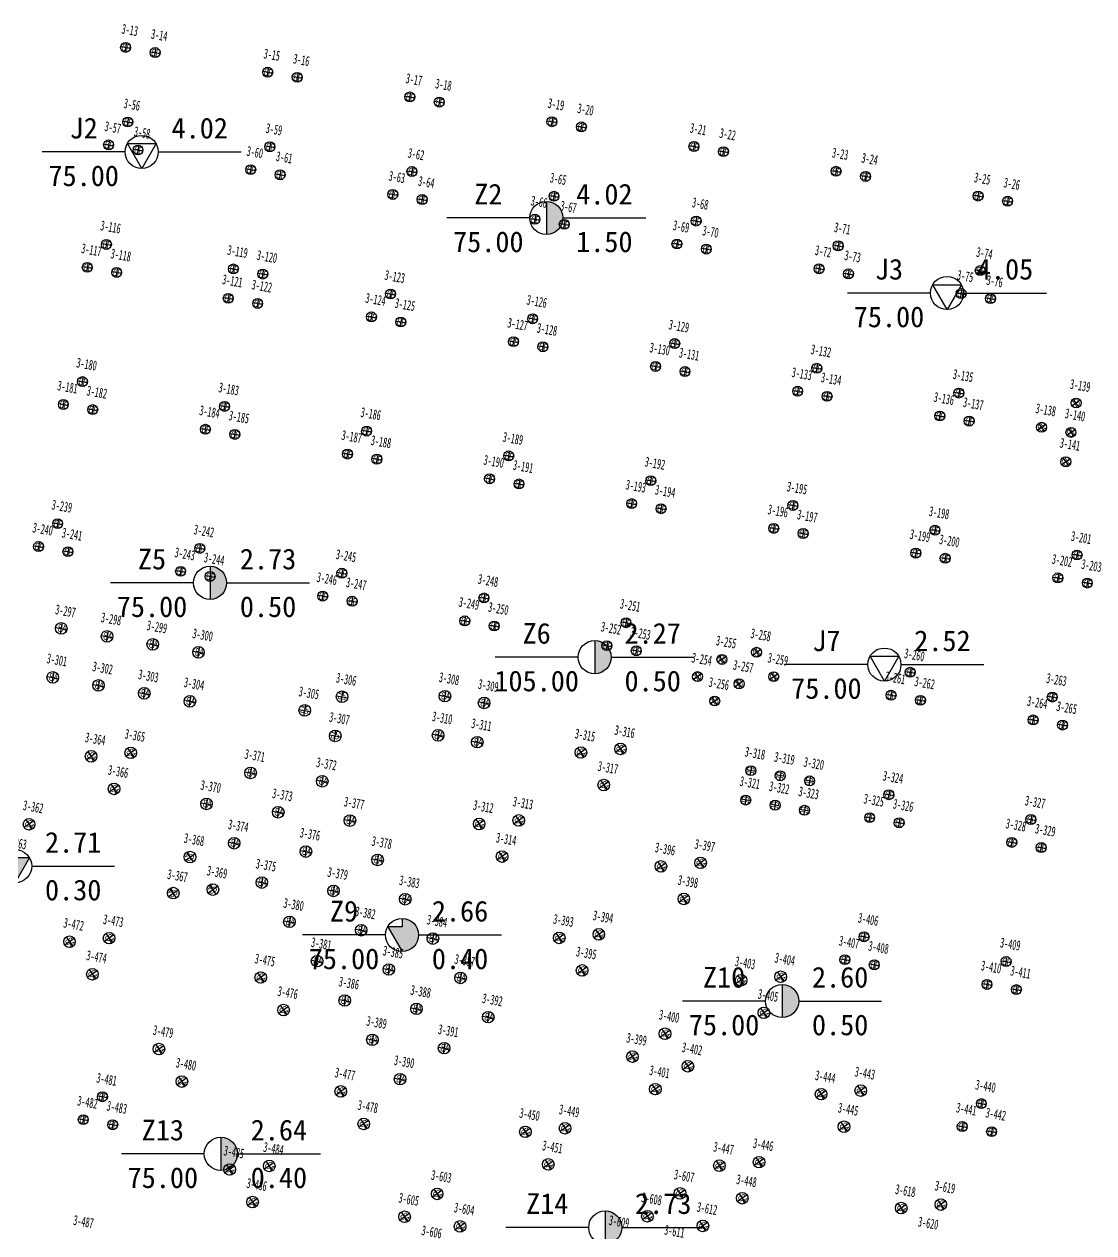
# Model space of a CAD drawing. Header units: millimetres. Extents: x 274830 to 6381169, y -2686084 to 432211.
# Drawn here: x 274893.4 to 274957.9, y 143277.1 to 143350.1 of the extents above; entities that cross this region are included whole.
import ezdxf
from ezdxf.enums import TextEntityAlignment as Align

# ---------------------------------------------------------------- set-up
doc = ezdxf.new("R2010")
doc.units = ezdxf.units.MM
doc.linetypes.add('DASHED2', pattern=[0.375, 0.25, -0.125])
for name, color, linetype, lineweight in [('_0', 7, 'Continuous', 9), ('S-WALL-TEXT', 2, 'Continuous', 35), ('ZBH', 3, 'DASHED2', 20)]:
    doc.layers.add(name, color=color, linetype=linetype, lineweight=lineweight)
doc.layers.add('HOLE', color=1, linetype='Continuous')
doc.layers.add('S-FUND-PILE', color=11, linetype='Continuous')
doc.styles.add('ST', font='')
doc.styles.add('测量', font='', dxfattribs={"width": 0.5, "height": 600})
doc.styles.add('黑体', font='', dxfattribs={"width": 0.8})
doc.styles.get('ST').set_extended_font_data('SimSun')
doc.styles.get('测量').set_extended_font_data('SimSun')
doc.styles.get('黑体').set_extended_font_data('Microsoft YaHei')

# ---------------------------------------------------------------- blocks, each defined once
blk = doc.blocks.new('156516')
at = {"layer": 'S-FUND-PILE'}
for p, q in [((-36000, -58202), (-35400, -58202)), ((-35700, -57902), (-35700, -58502)), ((-34194, -58202), (-33594, -58202)), ((-33894, -57902), (-33894, -58502)), ((-27300, -58202), (-26700, -58202)), ((-27000, -57902), (-27000, -58502)), ((-25494, -58202), (-24894, -58202)), ((-25194, -57902), (-25194, -58502)), ((-18600, -58202), (-18000, -58202)), ((-18300, -57902), (-18300, -58502)), ((-16794, -58202), (-16194, -58202)), ((-16494, -57902), (-16494, -58502)), ((-9900, -58202), (-9300, -58202)), ((-9600, -57902), (-9600, -58502)), ((-8094, -58202), (-7494, -58202)), ((-7794, -57902), (-7794, -58502)), ((-1200, -58202), (-600, -58202)), ((-900, -57902), (-900, -58502)), ((606, -58202), (1206, -58202)), ((906, -57902), (906, -58502)), ((7500, -58202), (8100, -58202)), ((7800, -57902), (7800, -58502)), ((9306, -58202), (9906, -58202)), ((9606, -57902), (9606, -58502)), ((16200, -58202), (16800, -58202)), ((16500, -57902), (16500, -58502)), ((18006, -58202), (18606, -58202)), ((18306, -57902), (18306, -58502)), ((-35100, -62612), (-34500, -62612)), ((-34800, -62312), (-34800, -62912)), ((-26400, -62612), (-25800, -62612)), ((-26100, -62312), (-26100, -62912)), ((-17700, -62612), (-17100, -62612)), ((-17400, -62312), (-17400, -62912)), ((-9000, -62612), (-8400, -62612)), ((-8700, -62312), (-8700, -62912)), ((-300, -62612), (300, -62612)), ((0, -62312), (0, -62912)), ((8400, -62612), (9000, -62612)), ((8700, -62312), (8700, -62912)), ((17100, -62612), (17700, -62612)), ((17400, -62312), (17400, -62912)), ((-36000, -64172), (-35400, -64172)), ((-35700, -63872), (-35700, -64472)), ((-34200, -64172), (-33600, -64172)), ((-33900, -63872), (-33900, -64472)), ((-27300, -64172), (-26700, -64172)), ((-27000, -63872), (-27000, -64472)), ((-25500, -64172), (-24900, -64172)), ((-25200, -63872), (-25200, -64472)), ((-18600, -64172), (-18000, -64172)), ((-18300, -63872), (-18300, -64472)), ((-16800, -64172), (-16200, -64172)), ((-16500, -63872), (-16500, -64472)), ((-9900, -64172), (-9300, -64172)), ((-9600, -63872), (-9600, -64472)), ((-8100, -64172), (-7500, -64172)), ((-7800, -63872), (-7800, -64472)), ((-1200, -64172), (-600, -64172)), ((-900, -63872), (-900, -64472)), ((600, -64172), (1200, -64172)), ((900, -63872), (900, -64472)), ((7500, -64172), (8100, -64172)), ((7800, -63872), (7800, -64472)), ((9300, -64172), (9900, -64172)), ((9600, -63872), (9600, -64472)), ((16200, -64172), (16800, -64172)), ((16500, -63872), (16500, -64472)), ((18000, -64172), (18600, -64172)), ((18300, -63872), (18300, -64472)), ((24679, -69275), (24254, -69699)), ((24679, -69699), (24254, -69275)), ((-34800, -69812), (-34800, -70412)), ((-27000, -69952), (-27000, -70552)), ((-25200, -69952), (-25200, -70552)), ((-17400, -69812), (-17400, -70412)), ((-8700, -69812), (-8700, -70412)), ((0, -69812), (0, -70412)), ((8700, -69812), (8700, -70412)), ((17400, -69812), (17400, -70412)), ((-35100, -70112), (-34500, -70112)), ((-27300, -70252), (-26700, -70252)), ((-25500, -70252), (-24900, -70252)), ((-17700, -70112), (-17100, -70112)), ((-9000, -70112), (-8400, -70112)), ((-300, -70112), (300, -70112)), ((8400, -70112), (9000, -70112)), ((17100, -70112), (17700, -70112)), ((-35700, -71372), (-35700, -71972)), ((-33900, -71372), (-33900, -71972)), ((-18300, -71372), (-18300, -71972)), ((-16500, -71372), (-16500, -71972)), ((-9600, -71372), (-9600, -71972)), ((-7800, -71372), (-7800, -71972)), ((-900, -71372), (-900, -71972)), ((900, -71372), (900, -71972)), ((7800, -71372), (7800, -71972)), ((9600, -71372), (9600, -71972)), ((16500, -71372), (16500, -71972)), ((18300, -71372), (18300, -71972)), ((22454, -71499), (22879, -71075)), ((22879, -71499), (22454, -71075)), ((24254, -71499), (24679, -71075)), ((24254, -71075), (24679, -71499)), ((-36000, -71672), (-35400, -71672)), ((-34200, -71672), (-33600, -71672)), ((-27300, -72052), (-26700, -72052)), ((-27000, -71752), (-27000, -72352)), ((-25500, -72052), (-24900, -72052)), ((-25200, -71752), (-25200, -72352)), ((-18600, -71672), (-18000, -71672)), ((-16800, -71672), (-16200, -71672)), ((-9900, -71672), (-9300, -71672)), ((-8100, -71672), (-7500, -71672)), ((-1200, -71672), (-600, -71672)), ((600, -71672), (1200, -71672)), ((7500, -71672), (8100, -71672)), ((9300, -71672), (9900, -71672)), ((16200, -71672), (16800, -71672)), ((18000, -71672), (18600, -71672)), ((24254, -73299), (24679, -72875)), ((24254, -72875), (24679, -73299)), ((-35100, -78512), (-34500, -78512)), ((-34800, -78212), (-34800, -78812)), ((-26400, -78512), (-25800, -78512)), ((-26100, -78212), (-26100, -78812)), ((-17700, -78512), (-17100, -78512)), ((-17400, -78212), (-17400, -78812)), ((-9000, -78512), (-8400, -78512)), ((-8700, -78212), (-8700, -78812)), ((-300, -78512), (300, -78512)), ((0, -78212), (0, -78812)), ((8400, -78512), (9000, -78512)), ((8700, -78212), (8700, -78812)), ((17100, -78512), (17700, -78512)), ((17400, -78212), (17400, -78812)), ((25800, -78512), (26400, -78512)), ((26100, -78212), (26100, -78812)), ((-36000, -80072), (-35400, -80072)), ((-35700, -79772), (-35700, -80372)), ((-34200, -80072), (-33600, -80072)), ((-33900, -79772), (-33900, -80372)), ((-27300, -80072), (-26700, -80072)), ((-27000, -79772), (-27000, -80372)), ((-25500, -80072), (-24900, -80072)), ((-25200, -79772), (-25200, -80372)), ((-18600, -80072), (-18000, -80072)), ((-18300, -79772), (-18300, -80372)), ((-16800, -80072), (-16200, -80072)), ((-16500, -79772), (-16500, -80372)), ((-9900, -80072), (-9300, -80072)), ((-9600, -79772), (-9600, -80372)), ((-8100, -80072), (-7500, -80072)), ((-7800, -79772), (-7800, -80372)), ((-1200, -80072), (-600, -80072)), ((-900, -79772), (-900, -80372)), ((600, -80072), (1200, -80072)), ((900, -79772), (900, -80372)), ((7500, -80072), (8100, -80072)), ((7800, -79772), (7800, -80372)), ((9300, -80072), (9900, -80072)), ((9600, -79772), (9600, -80372)), ((16200, -80072), (16800, -80072)), ((16500, -79772), (16500, -80372)), ((18000, -80072), (18600, -80072)), ((18300, -79772), (18300, -80372)), ((24900, -80072), (25500, -80072)), ((25200, -79772), (25200, -80372)), ((26700, -80072), (27300, -80072)), ((27000, -79772), (27000, -80372)), ((-35100, -87212), (-34500, -87212)), ((-34800, -86912), (-34800, -87512)), ((-26400, -87212), (-25800, -87212)), ((-26100, -86912), (-26100, -87512)), ((-17700, -87212), (-17100, -87212)), ((-17400, -86912), (-17400, -87512)), ((-9000, -87212), (-8400, -87212)), ((-8700, -86912), (-8700, -87512)), ((-300, -87212), (300, -87212)), ((0, -86912), (0, -87512)), ((7851, -87828), (8276, -87404)), ((7851, -87404), (8276, -87828)), ((17100, -87212), (17700, -87212)), ((17400, -86912), (17400, -87512)), ((25800, -87212), (26400, -87212)), ((26100, -86912), (26100, -87512)), ((6294, -88187), (5870, -88611)), ((6294, -88611), (5870, -88187)), ((-36000, -88772), (-35400, -88772)), ((-35700, -88472), (-35700, -89072)), ((-34200, -88772), (-33600, -88772)), ((-33900, -88472), (-33900, -89072)), ((-27300, -88772), (-26700, -88772)), ((-27000, -88472), (-27000, -89072)), ((-25500, -88772), (-24900, -88772)), ((-25200, -88472), (-25200, -89072)), ((-18600, -88772), (-18000, -88772)), ((-18300, -88472), (-18300, -89072)), ((-16800, -88772), (-16200, -88772)), ((-16500, -88472), (-16500, -89072)), ((-9900, -88772), (-9300, -88772)), ((-9600, -88472), (-9600, -89072)), ((-8100, -88772), (-7500, -88772)), ((-7800, -88472), (-7800, -89072)), ((-1200, -88772), (-600, -88772)), ((-900, -88472), (-900, -89072)), ((600, -88772), (1200, -88772)), ((900, -88472), (900, -89072)), ((9124, -89101), (9549, -88676)), ((9124, -88676), (9549, -89101)), ((16200, -88772), (16800, -88772)), ((16500, -88472), (16500, -89072)), ((18000, -88772), (18600, -88772)), ((18300, -88472), (18300, -89072)), ((24900, -88772), (25500, -88772)), ((25200, -88472), (25200, -89072)), ((26700, -88772), (27300, -88772)), ((27000, -88472), (27000, -89072)), ((5021, -89460), (4597, -89884)), ((5021, -89884), (4597, -89460)), ((7567, -89460), (7143, -89884)), ((7567, -89884), (7143, -89460)), ((6294, -90733), (5870, -91157)), ((6294, -91157), (5870, -90733)), ((-33500, -93052), (-33500, -93752)), ((-30700, -93052), (-30700, -93752)), ((-27900, -93052), (-27900, -93752)), ((-25100, -93052), (-25100, -93752)), ((-10000, -93102), (-10000, -93802)), ((-7600, -93102), (-7600, -93802)), ((-33850, -93402), (-33150, -93402)), ((-31050, -93402), (-30350, -93402)), ((-28250, -93402), (-27550, -93402)), ((-25450, -93402), (-24750, -93402)), ((-10350, -93452), (-9650, -93452)), ((-7950, -93452), (-7250, -93452)), ((-16457, -94552), (-15757, -94552)), ((-16107, -94902), (-16107, -94202)), ((732, -94525), (1227, -95020)), ((1227, -94525), (732, -95020)), ((9250, -94711), (8650, -94711)), ((8950, -94411), (8950, -95011)), ((11050, -94711), (10450, -94711)), ((10750, -94411), (10750, -95011)), ((12850, -94711), (12250, -94711)), ((12550, -94411), (12550, -95011)), ((17100, -94712), (17700, -94712)), ((17400, -94412), (17400, -95012)), ((25800, -94712), (26400, -94712)), ((26100, -94412), (26100, -95012)), ((-18186, -96102), (-18186, -95402)), ((-10000, -95502), (-10000, -96202)), ((-7600, -95502), (-7600, -96202)), ((-1586, -95146), (-1091, -95641)), ((-1091, -95146), (-1586, -95641)), ((-33500, -96052), (-33500, -96752)), ((-30700, -96052), (-30700, -96752)), ((-27900, -96052), (-27900, -96752)), ((-25100, -96053), (-25100, -96753)), ((-18536, -95752), (-17836, -95752)), ((-10350, -95852), (-9650, -95852)), ((-7950, -95852), (-7250, -95852)), ((8950, -96211), (8950, -96811)), ((10750, -96211), (10750, -96811)), ((12550, -96211), (12550, -96811)), ((16500, -95972), (16500, -96572)), ((18300, -95972), (18300, -96572)), ((25200, -95972), (25200, -96572)), ((27000, -95972), (27000, -96572)), ((-33850, -96402), (-33150, -96402)), ((-31050, -96402), (-30350, -96402)), ((-28250, -96402), (-27550, -96402)), ((-25450, -96403), (-24750, -96403)), ((-16457, -96952), (-15757, -96952)), ((-16107, -97302), (-16107, -96602)), ((111, -96843), (606, -97338)), ((606, -96843), (111, -97338)), ((9250, -96511), (8650, -96511)), ((11050, -96511), (10450, -96511)), ((12850, -96511), (12250, -96511)), ((16200, -96272), (16800, -96272)), ((18000, -96272), (18600, -96272)), ((24900, -96272), (25500, -96272)), ((26700, -96272), (27300, -96272)), ((-28330, -99828), (-27835, -100323)), ((-27835, -99828), (-28330, -100323)), ((-20754, -99680), (-20754, -100380)), ((-16755, -99783), (-16055, -99783)), ((-16405, -99433), (-16405, -100133)), ((-4571, -99828), (-4076, -100323)), ((-4076, -99828), (-4571, -100323)), ((-30648, -100449), (-30153, -100944)), ((-30153, -100449), (-30648, -100944)), ((-21104, -100030), (-20404, -100030)), ((-6889, -100449), (-6394, -100944)), ((-6394, -100449), (-6889, -100944)), ((6672, -100465), (7167, -100959)), ((7167, -100465), (6672, -100959)), ((4354, -101086), (4849, -101581)), ((4849, -101086), (4354, -101581)), ((-23052, -101978), (-23052, -102678)), ((-19053, -102081), (-18353, -102081)), ((-18703, -101731), (-18703, -102431)), ((-14704, -101833), (-14004, -101833)), ((-14354, -101483), (-14354, -102183)), ((-28951, -102146), (-28456, -102641)), ((-28456, -102146), (-28951, -102641)), ((-23402, -102328), (-22702, -102328)), ((-5192, -102146), (-4697, -102641)), ((-4697, -102146), (-5192, -102641)), ((6051, -102783), (6546, -103278)), ((6546, -102783), (6051, -103278)), ((-12304, -103534), (-12304, -104234)), ((17100, -103412), (17700, -103412)), ((17400, -103112), (17400, -103712)), ((25800, -103412), (26400, -103412)), ((26100, -103112), (26100, -103712)), ((-21001, -104029), (-21001, -104729)), ((-17002, -104131), (-16302, -104131)), ((-16652, -103781), (-16652, -104481)), ((-12654, -103884), (-11954, -103884)), ((-21351, -104379), (-20651, -104379)), ((16200, -104972), (16800, -104972)), ((16500, -104672), (16500, -105272)), ((18000, -104972), (18600, -104972)), ((18300, -104672), (18300, -105272)), ((24900, -104972), (25500, -104972)), ((25200, -104672), (25200, -105272)), ((26700, -104972), (27300, -104972)), ((27000, -104672), (27000, -105272)), ((-33633, -105131), (-33138, -105626)), ((-33138, -105131), (-33633, -105626)), ((-23234, -105904), (-23729, -105409)), ((-23729, -105904), (-23234, -105409)), ((-10253, -105584), (-10253, -106284)), ((-19300, -106429), (-18600, -106429)), ((-18950, -106079), (-18950, -106779)), ((-14952, -106182), (-14252, -106182)), ((-14602, -105832), (-14602, -106532)), ((-10603, -105934), (-9903, -105934)), ((-950, -106389), (-455, -106884)), ((-455, -106389), (-950, -106884)), ((1369, -105768), (1864, -106263)), ((1864, -105768), (1369, -106263)), ((12612, -106404), (13107, -106899)), ((13107, -106404), (12612, -106899)), ((-21536, -107601), (-22031, -107106)), ((-22031, -107601), (-21536, -107106)), ((10293, -107025), (10788, -107520)), ((10788, -107025), (10293, -107520)), ((-23855, -108222), (-24350, -107727)), ((-24350, -108222), (-23855, -107727)), ((-12551, -107883), (-12551, -108583)), ((-8202, -107635), (-8202, -108335)), ((-17250, -108480), (-16550, -108480)), ((-16900, -108130), (-16900, -108830)), ((-12901, -108233), (-12201, -108233)), ((-8552, -107985), (-7852, -107985)), ((748, -108086), (1243, -108581)), ((1243, -108086), (748, -108581)), ((11991, -108722), (12486, -109217)), ((12486, -108722), (11991, -109217)), ((-10501, -109933), (-10501, -110633)), ((-6502, -110036), (-5802, -110036)), ((-6152, -109686), (-6152, -110386)), ((-15199, -110531), (-14499, -110531)), ((-14849, -110181), (-14849, -110881)), ((-10851, -110283), (-10151, -110283)), ((-27693, -111071), (-27198, -111566)), ((-27198, -111071), (-27693, -111566)), ((6329, -110990), (6824, -111485)), ((6824, -110990), (6329, -111485)), ((-30012, -111692), (-29517, -112187)), ((-29517, -111692), (-30012, -112187)), ((-18279, -111839), (-17784, -112334)), ((-17784, -111839), (-18279, -112334)), ((-12799, -112231), (-12799, -112931)), ((-8450, -111984), (-8450, -112684)), ((-4451, -112086), (-3751, -112086)), ((-4101, -111736), (-4101, -112436)), ((25800, -112112), (26400, -112112)), ((26100, -111812), (26100, -112412)), ((-13149, -112581), (-12449, -112581)), ((-8800, -112334), (-8100, -112334)), ((4631, -112687), (5126, -113182)), ((5126, -112687), (4631, -113182)), ((8026, -112687), (8521, -113182)), ((8521, -112687), (8026, -113182)), ((16233, -112965), (16728, -113460)), ((16728, -112965), (16233, -113460)), ((18551, -112344), (19046, -112839)), ((19046, -112344), (18551, -112839)), ((-28315, -113389), (-27820, -113884)), ((-27820, -113389), (-28315, -113884)), ((-16582, -113536), (-16087, -114031)), ((-16087, -113536), (-16582, -114031)), ((24900, -113672), (25500, -113672)), ((25200, -113372), (25200, -113972)), ((26700, -113672), (27300, -113672)), ((27000, -113372), (27000, -113972)), ((-10748, -114282), (-10748, -114982)), ((-6749, -114384), (-6049, -114384)), ((-6399, -114034), (-6399, -114734)), ((6328, -114385), (6823, -114879)), ((6823, -114385), (6328, -114879)), ((-11098, -114632), (-10398, -114632)), ((17930, -114662), (18425, -115157)), ((18425, -114662), (17930, -115157)), ((-8697, -116332), (-8697, -117032)), ((-23582, -117142), (-23087, -117637)), ((-23087, -117142), (-23582, -117637)), ((-9047, -116682), (-8347, -116682)), ((-12339, -117778), (-11844, -118273)), ((-11844, -117778), (-12339, -118273)), ((1369, -117647), (1864, -118142)), ((1864, -117647), (1369, -118142)), ((13248, -117647), (13743, -118142)), ((13743, -117647), (13248, -118142)), ((-21885, -118839), (-21390, -119334)), ((-21390, -118839), (-21885, -119334)), ((-950, -118268), (-455, -118763)), ((-455, -118268), (-950, -118763)), ((10930, -118268), (11425, -118763)), ((11425, -118268), (10930, -118763)), ((24491, -118284), (24986, -118779)), ((24986, -118284), (24491, -118779)), ((-10642, -119476), (-10147, -119971)), ((-10147, -119476), (-10642, -119971)), ((22173, -118905), (22668, -119400)), ((22668, -118905), (22173, -119400)), ((748, -119965), (1243, -120460)), ((1243, -119965), (748, -120460)), ((8874, -120324), (9369, -120819)), ((9369, -120324), (8874, -120819)), ((12627, -119965), (13122, -120460)), ((13122, -119965), (12627, -120460)), ((-26500, -120812), (-25900, -120812)), ((-26200, -120512), (-26200, -121112)), ((-27400, -122372), (-26800, -122372)), ((-27100, -122072), (-27100, -122672)), ((-25600, -122372), (-25000, -122372)), ((-25300, -122072), (-25300, -122672)), ((7177, -122021), (7672, -122516)), ((7672, -122021), (7177, -122516)), ((10571, -122021), (11066, -122516)), ((11066, -122021), (10571, -122516)), ((-15814, -122951), (-15319, -123445)), ((-15319, -122951), (-15814, -123445)), ((-5551, -122869), (-5056, -123364)), ((-5056, -122869), (-5551, -123364)), ((-18132, -123572), (-17637, -124067)), ((-17637, -123572), (-18132, -124067)), ((-7248, -124567), (-6753, -125062)), ((-6753, -124567), (-7248, -125062)), ((-3854, -124566), (-3359, -125061)), ((-3359, -124566), (-3854, -125061)), ((-16435, -125269), (-15940, -125764)), ((-15940, -125269), (-16435, -125764))]:
    blk.add_line(p, q, dxfattribs=at)
for centre, radius in [((-35700, -58202), 300), ((-33894, -58202), 300), ((-27000, -58202), 300), ((-25194, -58202), 300), ((-18300, -58202), 300), ((-16494, -58202), 300), ((-9600, -58202), 300), ((-7794, -58202), 300), ((-900, -58202), 300), ((906, -58202), 300), ((7800, -58202), 300), ((9606, -58202), 300), ((16500, -58202), 300), ((18306, -58202), 300), ((-34800, -62612), 300), ((-26100, -62612), 300), ((-17400, -62612), 300), ((-8700, -62612), 300), ((0, -62612), 300), ((8700, -62612), 300), ((17400, -62612), 300), ((-35700, -64172), 300), ((-33900, -64172), 300), ((-27000, -64172), 300), ((-25200, -64172), 300), ((-18300, -64172), 300), ((-16500, -64172), 300), ((-9600, -64172), 300), ((-7800, -64172), 300), ((-900, -64172), 300), ((900, -64172), 300), ((7800, -64172), 300), ((9600, -64172), 300), ((16500, -64172), 300), ((18300, -64172), 300), ((24467, -69487), 300), ((-34800, -70112), 300), ((-27000, -70252), 300), ((-25200, -70252), 300), ((-17400, -70112), 300), ((-8700, -70112), 300), ((0, -70112), 300), ((8700, -70112), 300), ((17400, -70112), 300), ((-35700, -71672), 300), ((-33900, -71672), 300), ((-18300, -71672), 300), ((-16500, -71672), 300), ((-9600, -71672), 300), ((-7800, -71672), 300), ((-900, -71672), 300), ((900, -71672), 300), ((7800, -71672), 300), ((9600, -71672), 300), ((16500, -71672), 300), ((18300, -71672), 300), ((22666, -71287), 300), ((24466, -71287), 300), ((-27000, -72052), 300), ((-25200, -72052), 300), ((24466, -73087), 300), ((-34800, -78512), 300), ((-26100, -78512), 300), ((-17400, -78512), 300), ((-8700, -78512), 300), ((0, -78512), 300), ((8700, -78512), 300), ((17400, -78512), 300), ((26100, -78512), 300), ((-35700, -80072), 300), ((-33900, -80072), 300), ((-27000, -80072), 300), ((-25200, -80072), 300), ((-18300, -80072), 300), ((-16500, -80072), 300), ((-9600, -80072), 300), ((-7800, -80072), 300), ((-900, -80072), 300), ((900, -80072), 300), ((7800, -80072), 300), ((9600, -80072), 300), ((16500, -80072), 300), ((18300, -80072), 300), ((25200, -80072), 300), ((27000, -80072), 300), ((-34800, -87212), 300), ((-26100, -87212), 300), ((-17400, -87212), 300), ((-8700, -87212), 300), ((0, -87212), 300), ((8064, -87616), 300), ((17400, -87212), 300), ((26100, -87212), 300), ((6082, -88399), 300), ((-35700, -88772), 300), ((-33900, -88772), 300), ((-27000, -88772), 300), ((-25200, -88772), 300), ((-18300, -88772), 300), ((-16500, -88772), 300), ((-9600, -88772), 300), ((-7800, -88772), 300), ((-900, -88772), 300), ((900, -88772), 300), ((9336, -88888), 300), ((16500, -88772), 300), ((18300, -88772), 300), ((25200, -88772), 300), ((27000, -88772), 300), ((4809, -89672), 300), ((7355, -89672), 300), ((6082, -90945), 300), ((-33500, -93402), 350), ((-30700, -93402), 350), ((-27900, -93402), 350), ((-25100, -93402), 350), ((-10000, -93452), 350), ((-7600, -93452), 350), ((-16107, -94552), 350), ((980, -94772), 350), ((8950, -94711), 300), ((10750, -94711), 300), ((12550, -94711), 300), ((17400, -94712), 300), ((26100, -94712), 300), ((-18186, -95752), 350), ((-10000, -95852), 350), ((-7600, -95852), 350), ((-1338, -95393), 350), ((-33500, -96402), 350), ((-30700, -96402), 350), ((-27900, -96402), 350), ((-25100, -96403), 350), ((8950, -96511), 300), ((10750, -96511), 300), ((12550, -96511), 300), ((16500, -96272), 300), ((18300, -96272), 300), ((25200, -96272), 300), ((27000, -96272), 300), ((-16107, -96952), 350), ((359, -97091), 350), ((-28082, -100076), 350), ((-20754, -100030), 350), ((-16405, -99783), 350), ((-4324, -100076), 350), ((-30401, -100697), 350), ((-6642, -100697), 350), ((6919, -100712), 350), ((4601, -101333), 350), ((-28703, -102394), 350), ((-23052, -102328), 350), ((-18703, -102081), 350), ((-14354, -101833), 350), ((-4945, -102394), 350), ((6298, -103030), 350), ((-12304, -103884), 350), ((17400, -103412), 300), ((26100, -103412), 300), ((-21001, -104379), 350), ((-16652, -104131), 350), ((16500, -104972), 300), ((18300, -104972), 300), ((25200, -104972), 300), ((27000, -104972), 300), ((-33386, -105379), 350), ((-23481, -105657), 350), ((-10253, -105934), 350), ((1616, -106015), 350), ((-18950, -106429), 350), ((-14602, -106182), 350), ((-702, -106636), 350), ((12859, -106652), 350), ((-21784, -107354), 350), ((10541, -107273), 350), ((-24102, -107975), 350), ((-12551, -108233), 350), ((-8202, -107985), 350), ((-16900, -108480), 350), ((995, -108334), 350), ((12238, -108970), 350), ((-10501, -110283), 350), ((-6152, -110036), 350), ((-14849, -110531), 350), ((-27446, -111319), 350), ((6576, -111238), 350), ((-29764, -111940), 350), ((-18031, -112086), 350), ((-12799, -112581), 350), ((-8450, -112334), 350), ((-4101, -112086), 350), ((18799, -112591), 350), ((26100, -112112), 300), ((4879, -112935), 350), ((8273, -112935), 350), ((16481, -113213), 350), ((-28067, -113637), 350), ((-16334, -113783), 350), ((25200, -113672), 300), ((27000, -113672), 300), ((-10748, -114632), 350), ((-6399, -114384), 350), ((6576, -114632), 350), ((18178, -114910), 350), ((-8697, -116682), 350), ((-23335, -117390), 350), ((-12092, -118026), 350), ((1616, -117895), 350), ((13496, -117895), 350), ((-21637, -119087), 350), ((-702, -118516), 350), ((11177, -118516), 350), ((22420, -119152), 350), ((24739, -118531), 350), ((-10394, -119723), 350), ((995, -120213), 350), ((9122, -120571), 350), ((12874, -120213), 350), ((-26200, -120812), 300), ((-27100, -122372), 300), ((-25300, -122372), 300), ((7424, -122269), 350), ((10819, -122268), 350), ((-15567, -123198), 350), ((-5303, -123117), 350), ((-17885, -123819), 350), ((-7001, -124814), 350), ((-3606, -124814), 350), ((-16188, -125516), 350)]:
    blk.add_circle(centre, radius, dxfattribs=at)
at = {"layer": 'S-FUND-PILE', "style": '黑体', "width": 0.7}
for s, p in [('6B', (-35921, -58437)), ('6B', (-34115, -58437)), ('6B', (-27221, -58437)), ('6B', (-25415, -58437)), ('6B', (-18521, -58437)), ('6B', (-16715, -58437)), ('6B', (-9821, -58437)), ('6B', (-8015, -58437)), ('6B', (-1121, -58437)), ('6B', (685, -58437)), ('6B', (7579, -58437)), ('6B', (9385, -58437)), ('6B', (16279, -58437)), ('6B', (18085, -58437)), ('6B', (-35021, -62847)), ('6B', (-26321, -62847)), ('6B', (-17621, -62847)), ('6B', (-8921, -62847)), ('6B', (-221, -62847)), ('6B', (8479, -62847)), ('6B', (17179, -62847)), ('6B', (-35921, -64406)), ('6B', (-34121, -64406)), ('6B', (-27221, -64406)), ('6B', (-25421, -64406)), ('6B', (-18521, -64406)), ('6B', (-16721, -64406)), ('6B', (-9821, -64406)), ('6B', (-8021, -64406)), ('6B', (-1121, -64406)), ('6B', (679, -64406)), ('6B', (7579, -64406)), ('6B', (9379, -64406)), ('6B', (16279, -64406)), ('6B', (18079, -64406)), ('6B', (-35021, -70347)), ('6B', (-17621, -70347)), ('6B', (-8921, -70347)), ('6B', (-221, -70347)), ('6B', (8479, -70347)), ('6B', (17179, -70347)), ('6B', (-27221, -70487)), ('6B', (-25421, -70487)), ('6B', (-35921, -71906)), ('6B', (-34121, -71906)), ('6B', (-18521, -71906)), ('6B', (-16721, -71906)), ('6B', (-9821, -71906)), ('6B', (-8021, -71906)), ('6B', (-1121, -71906)), ('6B', (679, -71906)), ('6B', (7579, -71906)), ('6B', (9379, -71906)), ('6B', (16279, -71906)), ('6B', (18079, -71906)), ('6B', (-27221, -72287)), ('6B', (-25421, -72287)), ('6B', (-35021, -78747)), ('6B', (-26321, -78747)), ('6B', (-17621, -78747)), ('6B', (-8921, -78747)), ('6B', (-221, -78747)), ('6B', (8479, -78747)), ('6B', (17179, -78747)), ('6B', (25879, -78747)), ('6B', (-35921, -80306)), ('6B', (-34121, -80306)), ('6B', (-27221, -80306)), ('6B', (-25421, -80306)), ('6B', (-18521, -80306)), ('6B', (-16721, -80306)), ('6B', (-9821, -80306)), ('6B', (-8021, -80306)), ('6B', (-1121, -80306)), ('6B', (679, -80306)), ('6B', (7579, -80306)), ('6B', (9379, -80306)), ('6B', (16279, -80306)), ('6B', (18079, -80306)), ('6B', (24979, -80306)), ('6B', (26779, -80306)), ('6B', (-35021, -87447)), ('6B', (-26321, -87447)), ('6B', (-17621, -87447)), ('6B', (-8921, -87447)), ('6B', (-221, -87447)), ('6B', (17179, -87447)), ('6B', (25879, -87447)), ('6B', (-35921, -89006)), ('6B', (-34121, -89006)), ('6B', (-27221, -89006)), ('6B', (-25421, -89006)), ('6B', (-18521, -89006)), ('6B', (-16721, -89006)), ('6B', (-9821, -89006)), ('6B', (-8021, -89006)), ('6B', (-1121, -89006)), ('6B', (679, -89006)), ('6B', (16279, -89006)), ('6B', (18079, -89006)), ('6B', (24979, -89006)), ('6B', (26779, -89006)), ('8A', (-33713, -93615)), ('8A', (-30913, -93615)), ('8A', (-28113, -93615)), ('8A', (-25313, -93616)), ('8A', (-10213, -93665)), ('8A', (-7813, -93665)), ('6B', (17179, -94947)), ('6B', (25879, -94947)), ('8A', (-33713, -96616)), ('8A', (-30913, -96616)), ('8A', (-28113, -96616)), ('8A', (-25313, -96616)), ('8A', (-10213, -96066)), ('8A', (-7813, -96066)), ('6B', (16279, -96506)), ('6B', (18079, -96506)), ('6B', (24979, -96506)), ('6B', (26779, -96506)), ('8A', (-20967, -100244)), ('8A', (-16618, -99996)), ('8A', (-23265, -102542)), ('8A', (-18916, -102294)), ('8A', (-14567, -102047)), ('6B', (17179, -103647)), ('6B', (25879, -103647)), ('8A', (-21214, -104593)), ('8A', (-16865, -104345)), ('8A', (-12517, -104098)), ('6B', (16279, -105206)), ('6B', (18079, -105206)), ('6B', (24979, -105206)), ('6B', (26779, -105206)), ('8A', (-10466, -106148)), ('8A', (-19163, -106643)), ('8A', (-14815, -106396)), ('8A', (-8415, -108199)), ('8A', (-17113, -108694)), ('8A', (-12764, -108446)), ('8A', (-10714, -110497)), ('8A', (-6365, -110249)), ('8A', (-15062, -110744)), ('8A', (-8663, -112548)), ('8A', (-4314, -112300)), ('6B', (25879, -112347)), ('8A', (-13012, -112795)), ('6B', (24979, -113906)), ('6B', (26779, -113906)), ('8A', (-10961, -114846)), ('8A', (-6612, -114598)), ('8A', (-8910, -116896)), ('6B', (-26421, -121047)), ('6B', (-27321, -122606)), ('6B', (-25521, -122606))]:
    blk.add_text(s, height=450, dxfattribs=at).set_placement(p)
for s, rotation, p in [('6B', 224.99847, (24457, -69164)), ('6B', 44.99847, (22662, -71596)), ('6B', 44.99847, (24476, -71609)), ('6B', 44.99847, (24476, -73409)), ('6B', 45, (8073, -87938)), ('6B', 225, (6073, -88077)), ('6B', 45, (9346, -89211)), ('6B', 225, (4800, -89350)), ('6B', 225, (7346, -89350)), ('6B', 225, (6073, -90622)), ('8A', 90, (-15893, -94765)), ('8A', 315, (678, -94773)), ('6B', 270, (8716, -94490)), ('6B', 270, (10516, -94490)), ('6B', 270, (12316, -94490)), ('8A', 90, (-17972, -95965)), ('8A', 315, (-1640, -95394)), ('8A', 90, (-15893, -97165)), ('8A', 315, (57, -97091)), ('6B', 270, (8716, -96290)), ('6B', 270, (10516, -96290)), ('6B', 270, (12316, -96290)), ('8A', 315, (-28384, -100076)), ('8A', 315, (-4625, -100076)), ('8A', 315, (-30702, -100697)), ('8A', 315, (-6944, -100697)), ('8A', 315, (6618, -100713)), ('8A', 315, (4299, -101334)), ('8A', 315, (-29005, -102394)), ('8A', 315, (-5246, -102394)), ('8A', 315, (5997, -103031)), ('8A', 315, (-33687, -105379)), ('8A', 135, (-23179, -105656)), ('8A', 315, (-1004, -106637)), ('8A', 315, (1314, -106016)), ('8A', 315, (12557, -106652)), ('8A', 135, (-21482, -107353)), ('8A', 315, (10239, -107273)), ('8A', 135, (-23800, -107974)), ('8A', 315, (693, -108334)), ('8A', 315, (11936, -108970)), ('8A', 315, (-27748, -111319)), ('8A', 315, (6274, -111238)), ('8A', 315, (-30066, -111940)), ('8A', 315, (-18333, -112087)), ('8A', 315, (4577, -112936)), ('8A', 315, (7972, -112935)), ('8A', 315, (16179, -113213)), ('8A', 315, (18497, -112592)), ('8A', 315, (-28369, -113637)), ('8A', 315, (-16636, -113784)), ('8A', 315, (6274, -114633)), ('8A', 315, (17876, -114910)), ('8A', 315, (-23636, -117390)), ('8A', 315, (-12393, -118027)), ('8A', 315, (1314, -117895)), ('8A', 315, (13194, -117895)), ('8A', 315, (-21939, -119087)), ('8A', 315, (-1004, -118516)), ('8A', 315, (10876, -118516)), ('8A', 315, (24437, -118532)), ('8A', 315, (-10696, -119724)), ('8A', 315, (22119, -119153)), ('8A', 315, (693, -120213)), ('8A', 315, (8820, -120572)), ('8A', 315, (12573, -120213)), ('8A', 315, (7123, -122269)), ('8A', 315, (10517, -122269)), ('8A', 315, (-15868, -123199)), ('8A', 315, (-5605, -123117)), ('8A', 315, (-18187, -123820)), ('8A', 315, (-7302, -124815)), ('8A', 315, (-3908, -124815)), ('8A', 315, (-16489, -125517))]:
    blk.add_text(s, height=450, rotation=rotation, dxfattribs=at).set_placement(p)
blk = doc.blocks.new('H_sam_hole')
blk.add_line((0, 2), (0, -2))
at = {"const_width": 2}
blk.add_lwpolyline([(0, -1, 0.414214), (1, 0, 0.414214), (0, 1, 1)], format="xyb", dxfattribs=at)
blk.add_circle((0, 0), 2)
blk = doc.blocks.new('H_cpt_hole')
for p, q in [((-1.73, 1), (1.73, 1)), ((0, -2), (-1.73, 1)), ((1.73, 1), (0, -2))]:
    blk.add_line(p, q)
blk.add_circle((0, 0), 2)
blk = doc.blocks.new('H_spt_hole')
blk.add_hatch(color=256).paths.add_polyline_path([(-1.73, 1), (0, -2), (1.73, 1)])
blk.add_lwpolyline([(0, -2), (1.73, 1), (-1.73, 1)], close=True)
blk.add_circle((0, 0), 2)
blk = doc.blocks.new('H_ssp_hole')
blk.add_hatch(color=256).paths.add_polyline_path([(0, 2), (0, 1), (-1.73, 1), (0, -2, 0.414214), (2, 0, 0.414214)])
for p, q in [((0, 2), (0, 1)), ((0, 1), (-1.73, 1)), ((-1.73, 1), (0, -2))]:
    blk.add_line(p, q)
blk.add_circle((0, 0), 2)
blk = doc.blocks.new('A$C7E34312C')
at = {"layer": 'HOLE', "linetype": 'Continuous'}
for points in [[(63.601, 77.712), (58.601, 77.712)], [(65.601, 77.712), (70.601, 77.712)], [(88.009, 73.729), (83.009, 73.729)], [(90.009, 73.729), (95.009, 73.729)], [(112.179, 69.2), (107.179, 69.2)], [(114.179, 69.2), (119.179, 69.2)], [(67.724, 51.713), (62.724, 51.713)], [(69.724, 51.713), (74.724, 51.713)], [(90.925, 47.231), (85.925, 47.231)], [(92.925, 47.231), (97.925, 47.231)], [(108.402, 46.781), (103.402, 46.781)], [(110.402, 46.781), (115.402, 46.781)], [(57.968, 34.62), (62.968, 34.62)], [(79.305, 30.466), (74.305, 30.466)], [(81.305, 30.466), (86.305, 30.466)], [(102.232, 26.48), (97.232, 26.48)], [(104.232, 26.48), (109.232, 26.48)], [(68.377, 17.262), (63.377, 17.262)], [(70.377, 17.262), (75.377, 17.262)], [(91.563, 12.822), (86.563, 12.822)], [(93.563, 12.822), (98.563, 12.822)]]:
    blk.add_lwpolyline(points, dxfattribs=at)
at = {"layer": 'HOLE', "xscale": 0.5, "yscale": 0.5, "zscale": 0.5}
for name, p in [('H_cpt_hole', (64.601, 77.712)), ('H_sam_hole', (89.009, 73.729)), ('H_cpt_hole', (113.179, 69.2)), ('H_sam_hole', (68.724, 51.713)), ('H_sam_hole', (91.925, 47.231)), ('H_cpt_hole', (109.402, 46.781)), ('H_spt_hole', (56.968, 34.62)), ('H_ssp_hole', (80.305, 30.466)), ('H_sam_hole', (103.232, 26.48)), ('H_sam_hole', (69.377, 17.262)), ('H_sam_hole', (92.563, 12.822))]:
    blk.add_blockref(name, p, dxfattribs=at)
at = {"layer": 'HOLE', "style": 'ST'}
for s, p in [('J2', (61.101, 79.149)), ('4.02', (68.101, 79.149)), ('75.00', (61.101, 76.274)), ('Z2', (85.509, 75.166)), ('4.02', (92.509, 75.166)), ('75.00', (85.509, 72.291)), ('1.50', (92.509, 72.291)), ('J3', (109.679, 70.637)), ('4.05', (116.679, 70.637)), ('75.00', (109.679, 67.762)), ('Z5', (65.224, 53.15)), ('2.73', (72.224, 53.15)), ('75.00', (65.224, 50.275)), ('0.50', (72.224, 50.275)), ('Z6', (88.425, 48.668)), ('2.27', (95.425, 48.668)), ('J7', (105.902, 48.218)), ('2.52', (112.902, 48.218)), ('105.00', (88.425, 45.793)), ('0.50', (95.425, 45.793)), ('75.00', (105.902, 45.343)), ('2.71', (60.468, 36.057)), ('0.30', (60.468, 33.182)), ('Z9', (76.805, 31.903)), ('2.66', (83.805, 31.903)), ('75.00', (76.805, 29.028)), ('0.40', (83.805, 29.028)), ('Z10', (99.732, 27.917)), ('2.60', (106.732, 27.917)), ('75.00', (99.732, 25.042)), ('0.50', (106.732, 25.042)), ('Z13', (65.877, 18.699)), ('2.64', (72.877, 18.699)), ('75.00', (65.877, 15.824)), ('0.40', (72.877, 15.824)), ('Z14', (89.063, 14.259)), ('2.73', (96.063, 14.259))]:
    blk.add_text(s, height=1.25, dxfattribs=at).set_placement(p, align=Align.MIDDLE_CENTER)

msp = doc.modelspace()

# ---------------------------------------------------------------- block references
at = {"layer": '_0'}
msp.add_blockref('A$C7E34312C', (274835.87, 143264.654), dxfattribs=at)
at = {"layer": 'S-WALL-TEXT', "xscale": 0.001, "yscale": 0.001, "zscale": 0.001, "rotation": 350.1073988817425}
msp.add_blockref('156516', (274944.669, 143399.875), dxfattribs=at)

# ---------------------------------------------------------------- texts
at = {"layer": 'ZBH', "style": '测量', "width": 0.5}
for s, p in [('3-13', (274899.757, 143349.726)), ('3-14', (274901.536, 143349.416)), ('3-15', (274908.327, 143348.232)), ('3-16', (274910.107, 143347.921)), ('3-17', (274916.898, 143346.737)), ('3-18', (274918.678, 143346.427)), ('3-56', (274899.886, 143345.227)), ('3-19', (274925.469, 143345.243)), ('3-20', (274927.248, 143344.932)), ('3-57', (274898.731, 143343.845)), ('3-59', (274908.456, 143343.733)), ('3-21', (274934.039, 143343.748)), ('3-58', (274900.504, 143343.536)), ('3-22', (274935.819, 143343.438)), ('3-60', (274907.302, 143342.351)), ('3-62', (274917.027, 143342.238)), ('3-23', (274942.61, 143342.253)), ('3-61', (274909.075, 143342.041)), ('3-24', (274944.39, 143341.943)), ('3-63', (274915.872, 143340.856)), ('3-65', (274925.598, 143340.743)), ('3-25', (274951.181, 143340.759)), ('3-64', (274917.646, 143340.547)), ('3-26', (274952.96, 143340.448)), ('3-66', (274924.443, 143339.361)), ('3-68', (274934.168, 143339.249)), ('3-67', (274926.216, 143339.052)), ('3-116', (274898.597, 143337.839)), ('3-69', (274933.014, 143337.867)), ('3-70', (274934.787, 143337.558)), ('3-71', (274942.739, 143337.754)), ('3-117', (274897.443, 143336.457)), ('3-119', (274906.257, 143336.361)), ('3-72', (274941.584, 143336.372)), ('3-118', (274899.216, 143336.148)), ('3-120', (274908.031, 143336.052)), ('3-73', (274943.358, 143336.063)), ('3-74', (274951.31, 143336.259)), ('3-123', (274915.739, 143334.849)), ('3-75', (274950.155, 143334.877)), ('3-121', (274905.948, 143334.588)), ('3-122', (274907.721, 143334.278)), ('3-76', (274951.928, 143334.568)), ('3-124', (274914.584, 143333.468)), ('3-125', (274916.357, 143333.158)), ('3-126', (274924.309, 143333.355)), ('3-127', (274923.155, 143331.973)), ('3-128', (274924.928, 143331.664)), ('3-129', (274932.88, 143331.86)), ('3-130', (274931.725, 143330.478)), ('3-131', (274933.499, 143330.169)), ('3-132', (274941.451, 143330.365)), ('3-180', (274897.154, 143329.564)), ('3-133', (274940.296, 143328.984)), ('3-134', (274942.069, 143328.674)), ('3-135', (274950.021, 143328.871)), ('3-181', (274896, 143328.182)), ('3-182', (274897.773, 143327.873)), ('3-183', (274905.725, 143328.069)), ('3-139', (274957.09, 143328.273)), ('3-136', (274948.867, 143327.489)), ('3-137', (274950.64, 143327.18)), ('3-184', (274904.57, 143326.687)), ('3-185', (274906.343, 143326.378)), ('3-186', (274914.295, 143326.574)), ('3-138', (274955.008, 143326.809)), ('3-140', (274956.781, 143326.5)), ('3-187', (274913.141, 143325.192)), ('3-188', (274914.914, 143324.883)), ('3-189', (274922.866, 143325.08)), ('3-141', (274956.472, 143324.727)), ('3-190', (274921.712, 143323.698)), ('3-191', (274923.485, 143323.389)), ('3-192', (274931.437, 143323.585)), ('3-193', (274930.282, 143322.203)), ('3-194', (274932.055, 143321.894)), ('3-195', (274940.007, 143322.09)), ('3-239', (274895.659, 143320.993)), ('3-196', (274938.853, 143320.709)), ('3-197', (274940.626, 143320.399)), ('3-198', (274948.578, 143320.596)), ('3-240', (274894.505, 143319.611)), ('3-241', (274896.278, 143319.302)), ('3-242', (274904.23, 143319.498)), ('3-199', (274947.423, 143319.214)), ('3-200', (274949.197, 143318.905)), ('3-201', (274957.149, 143319.101)), ('3-243', (274903.076, 143318.116)), ('3-244', (274904.849, 143317.807)), ('3-245', (274912.801, 143318.004)), ('3-202', (274955.994, 143317.719)), ('3-203', (274957.767, 143317.41)), ('3-246', (274911.646, 143316.622)), ('3-247', (274913.419, 143316.313)), ('3-248', (274921.371, 143316.509)), ('3-297', (274895.877, 143314.672)), ('3-249', (274920.217, 143315.127)), ('3-250', (274921.99, 143314.818)), ('3-251', (274929.942, 143315.014)), ('3-298', (274898.635, 143314.191)), ('3-299', (274901.394, 143313.71)), ('3-300', (274904.152, 143313.229)), ('3-252', (274928.788, 143313.632)), ('3-253', (274930.561, 143313.323)), ('3-258', (274937.817, 143313.232)), ('3-255', (274935.73, 143312.8)), ('3-301', (274895.361, 143311.717)), ('3-254', (274934.257, 143311.765)), ('3-259', (274938.852, 143311.759)), ('3-260', (274947.083, 143312.025)), ('3-302', (274898.12, 143311.235)), ('3-257', (274936.765, 143311.328)), ('3-303', (274900.878, 143310.754)), ('3-304', (274903.636, 143310.273)), ('3-306', (274912.813, 143310.551)), ('3-308', (274919.019, 143310.586)), ('3-309', (274921.383, 143310.173)), ('3-256', (274935.293, 143310.292)), ('3-261', (274945.929, 143310.643)), ('3-262', (274947.702, 143310.334)), ('3-263', (274955.654, 143310.53)), ('3-305', (274910.56, 143309.726)), ('3-264', (274954.499, 143309.149)), ('3-265', (274956.273, 143308.839)), ('3-307', (274912.401, 143308.187)), ('3-310', (274918.606, 143308.221)), ('3-365', (274900.067, 143307.167)), ('3-311', (274920.971, 143307.809)), ('3-315', (274927.218, 143307.185)), ('3-316', (274929.609, 143307.398)), ('3-364', (274897.677, 143306.953)), ('3-371', (274907.295, 143305.953)), ('3-318', (274937.471, 143306.089)), ('3-319', (274939.244, 143305.78)), ('3-366', (274899.057, 143304.99)), ('3-372', (274911.622, 143305.449)), ('3-317', (274928.598, 143305.221)), ('3-320', (274941.017, 143305.471)), ('3-321', (274937.162, 143304.316)), ('3-324', (274945.795, 143304.637)), ('3-370', (274904.636, 143304.083)), ('3-373', (274908.963, 143303.58)), ('3-322', (274938.935, 143304.007)), ('3-323', (274940.708, 143303.698)), ('3-362', (274893.932, 143302.853)), ('3-377', (274913.289, 143303.077)), ('3-312', (274921.083, 143302.871)), ('3-313', (274923.473, 143303.085)), ('3-325', (274944.64, 143303.255)), ('3-326', (274946.414, 143302.945)), ('3-327', (274954.366, 143303.142)), ('3-374', (274906.304, 143301.711)), ('3-328', (274953.211, 143301.76)), ('3-329', (274954.984, 143301.451)), ('3-363', (274892.922, 143300.676)), ('3-368', (274903.641, 143300.878)), ('3-376', (274910.631, 143301.208)), ('3-378', (274914.957, 143300.704)), ('3-314', (274922.463, 143300.908)), ('3-396', (274932.049, 143300.313)), ('3-397', (274934.439, 143300.527)), ('3-375', (274907.972, 143299.339)), ('3-367', (274902.631, 143298.701)), ('3-369', (274905.022, 143298.915)), ('3-379', (274912.298, 143298.835)), ('3-383', (274916.625, 143298.332)), ('3-398', (274933.429, 143298.35)), ('3-380', (274909.64, 143296.966)), ('3-382', (274913.966, 143296.463)), ('3-394', (274928.304, 143296.213)), ('3-472', (274896.372, 143295.768)), ('3-473', (274898.763, 143295.982)), ('3-384', (274918.293, 143295.96)), ('3-393', (274925.913, 143296)), ('3-406', (274944.3, 143296.066)), ('3-381', (274911.308, 143294.594)), ('3-385', (274915.634, 143294.091)), ('3-395', (274927.294, 143294.036)), ('3-407', (274943.146, 143294.684)), ('3-408', (274944.919, 143294.375)), ('3-409', (274952.871, 143294.571)), ('3-474', (274897.753, 143293.805)), ('3-475', (274907.906, 143293.608)), ('3-387', (274919.961, 143293.587)), ('3-403', (274936.88, 143293.441)), ('3-404', (274939.27, 143293.655)), ('3-410', (274951.716, 143293.189)), ('3-411', (274953.49, 143292.88)), ('3-386', (274912.975, 143292.221)), ('3-476', (274909.286, 143291.645)), ('3-388', (274917.302, 143291.718)), ('3-392', (274921.629, 143291.215)), ('3-405', (274938.26, 143291.478)), ('3-389', (274914.643, 143289.849)), ('3-400', (274932.293, 143290.217)), ('3-479', (274901.77, 143289.295)), ('3-391', (274918.97, 143289.346)), ('3-399', (274930.329, 143288.836)), ('3-402', (274933.673, 143288.253)), ('3-390', (274916.311, 143287.477)), ('3-480', (274903.15, 143287.331)), ('3-477', (274912.737, 143286.736)), ('3-401', (274931.71, 143286.873)), ('3-443', (274944.101, 143286.783)), ('3-481', (274898.359, 143286.415)), ('3-444', (274941.711, 143286.569)), ('3-440', (274951.376, 143286.001)), ('3-482', (274897.205, 143285.033)), ('3-483', (274898.978, 143284.724)), ('3-478', (274914.117, 143284.773)), ('3-445', (274943.091, 143284.606)), ('3-441', (274950.222, 143284.619)), ('3-450', (274923.873, 143284.297)), ('3-449', (274926.263, 143284.51)), ('3-442', (274951.995, 143284.31)), ('3-446', (274937.966, 143282.47)), ('3-485', (274906.034, 143282.024)), ('3-484', (274908.425, 143282.238)), ('3-451', (274925.253, 143282.333)), ('3-447', (274935.575, 143282.256)), ('3-603', (274918.549, 143280.555)), ('3-607', (274933.197, 143280.584)), ('3-448', (274936.956, 143280.293)), ('3-486', (274907.415, 143280.061)), ('3-618', (274946.542, 143279.697)), ('3-619', (274948.932, 143279.911)), ('3-605', (274916.586, 143279.174)), ('3-608', (274931.234, 143279.204)), ('3-604', (274919.93, 143278.591)), ('3-612', (274934.578, 143278.621)), ('3-487', (274896.963, 143277.827)), ('3-609', (274929.27, 143277.823)), ('3-611', (274932.614, 143277.24)), ('3-620', (274947.922, 143277.734)), ('3-606', (274917.966, 143277.211))]:
    msp.add_text(s, height=0.6, rotation=350, dxfattribs=at).set_placement(p, align=Align.MIDDLE_CENTER)

doc.saveas('drawing.dxf')
